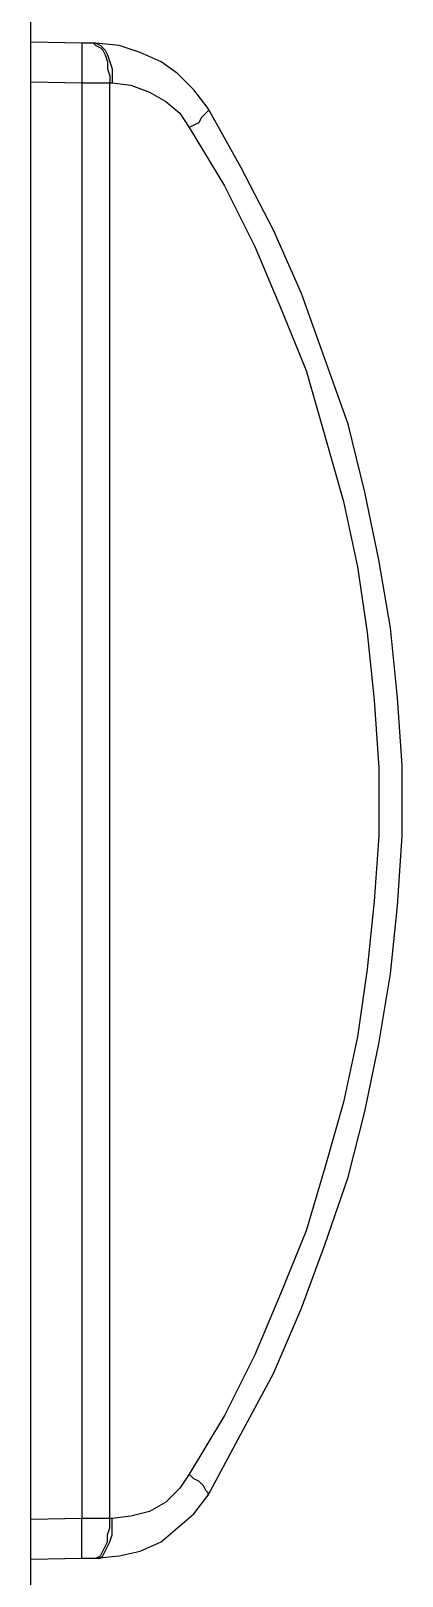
# Model space of a CAD drawing. Header units: centimetres. Extents: x -8.4 to 3.7, y -7.8 to 8.
# Drawn here: x 3.409 to 3.689, y 3.03 to 4.196 of the extents above; entities that cross this region are included whole.
import ezdxf

# ---------------------------------------------------------------- set-up
doc = ezdxf.new("R2010")
doc.units = ezdxf.units.CM
doc.header["$MEASUREMENT"] = 0
doc.layers.add('Layer 1', color=7, linetype='Continuous')

msp = doc.modelspace()

# ---------------------------------------------------------------- linework, layer by layer
at = {"layer": 'Layer 1', "lineweight": 25}
for points in [[(3.40887, -3.937), (3.40887, -3.937), (3.40887, 7.70466), (3.40887, 7.70466)], [(3.44723, 4.18683), (3.44723, 4.18683), (3.40891, 4.18754), (3.40891, 4.18754)], [(3.45782, 4.18683), (3.45782, 4.18683), (3.45605, 4.18683), (3.45605, 4.18683)], [(3.40891, 4.15755), (3.40891, 4.15755), (3.44723, 4.15684), (3.44723, 4.15684)], [(3.44723, 4.15684), (3.44723, 4.15684), (3.44723, 3.07381), (3.44723, 3.07381)], [(3.4684, 3.07381), (3.4684, 3.07381), (3.4684, 4.15684), (3.4684, 4.15684)], [(3.4684, 4.15684), (3.4684, 4.15684), (3.47016, 4.15684), (3.47016, 4.15684)], [(3.68536, 3.68412), (3.68536, 3.68412), (3.68536, 3.68412), (3.68536, 3.68412)], [(3.68536, 3.54477), (3.68536, 3.54477), (3.68536, 3.54477), (3.68536, 3.54477)], [(3.44723, 3.07381), (3.44723, 3.07381), (3.40891, 3.0731), (3.40891, 3.0731)], [(3.47016, 3.07381), (3.47016, 3.07381), (3.4684, 3.07381), (3.4684, 3.07381)], [(3.40891, 3.04312), (3.40891, 3.04312), (3.44723, 3.04383), (3.44723, 3.04383)], [(3.45605, 3.04383), (3.45605, 3.04383), (3.45782, 3.04383), (3.45782, 3.04383)]]:
    msp.add_open_spline(points, degree=3, dxfattribs=at)
for points, knots in [([(3.44723, 4.18683), (3.44723, 4.18683), (3.44723, 4.18683), (3.44723, 4.18683), (3.44723, 4.18683), (3.44723, 4.18683), (3.44723, 4.18506), (3.44723, 4.18506), (3.44723, 4.18506), (3.44723, 4.18506), (3.44723, 4.18153), (3.44723, 4.18153), (3.44723, 4.18153), (3.44723, 4.18153), (3.44723, 4.17801), (3.44723, 4.17801), (3.44723, 4.17801), (3.44723, 4.17801), (3.44723, 4.17271), (3.44723, 4.17271), (3.44723, 4.17271), (3.44723, 4.17271), (3.44723, 4.16742), (3.44723, 4.16742), (3.44723, 4.16742), (3.44723, 4.16742), (3.44723, 4.16213), (3.44723, 4.16213), (3.44723, 4.16213), (3.44723, 4.16213), (3.44723, 4.15684), (3.44723, 4.15684)], [0, 0, 0, 0, 0.1111111, 0.1111111, 0.1111111, 0.1111111, 0.2222222, 0.2222222, 0.2222222, 0.2222222, 0.3333333, 0.3333333, 0.3333333, 0.3333333, 0.4444444, 0.4444444, 0.4444444, 0.4444444, 0.5555556, 0.5555556, 0.5555556, 0.5555556, 0.6666667, 0.6666667, 0.6666667, 0.6666667, 0.7777778, 0.7777778, 0.7777778, 0.7777778, 1, 1, 1, 1]), ([(3.45605, 4.18683), (3.45605, 4.18683), (3.45252, 4.18683), (3.45252, 4.18683), (3.45252, 4.18683), (3.45252, 4.18683), (3.45076, 4.18683), (3.45076, 4.18683), (3.45076, 4.18683), (3.45076, 4.18683), (3.44723, 4.18683), (3.44723, 4.18683)], [0, 0, 0, 0, 0.25, 0.25, 0.25, 0.25, 0.5, 0.5, 0.5, 0.5, 1, 1, 1, 1]), ([(3.45605, 4.18683), (3.45605, 4.18683), (3.45782, 4.18506), (3.45782, 4.18506), (3.45782, 4.18506), (3.45782, 4.18506), (3.46134, 4.1833), (3.46134, 4.1833), (3.46134, 4.1833), (3.46134, 4.1833), (3.46311, 4.18153), (3.46311, 4.18153), (3.46311, 4.18153), (3.46311, 4.18153), (3.46487, 4.17801), (3.46487, 4.17801), (3.46487, 4.17801), (3.46487, 4.17801), (3.46664, 4.17271), (3.46664, 4.17271), (3.46664, 4.17271), (3.46664, 4.17271), (3.46664, 4.16742), (3.46664, 4.16742), (3.46664, 4.16742), (3.46664, 4.16742), (3.4684, 4.16213), (3.4684, 4.16213), (3.4684, 4.16213), (3.4684, 4.16213), (3.4684, 4.15684), (3.4684, 4.15684)], [0, 0, 0, 0, 0.1111111, 0.1111111, 0.1111111, 0.1111111, 0.2222222, 0.2222222, 0.2222222, 0.2222222, 0.3333333, 0.3333333, 0.3333333, 0.3333333, 0.4444444, 0.4444444, 0.4444444, 0.4444444, 0.5555556, 0.5555556, 0.5555556, 0.5555556, 0.6666667, 0.6666667, 0.6666667, 0.6666667, 0.7777778, 0.7777778, 0.7777778, 0.7777778, 1, 1, 1, 1]), ([(3.45782, 4.18683), (3.45782, 4.18683), (3.46134, 4.18506), (3.46134, 4.18506), (3.46134, 4.18506), (3.46134, 4.18506), (3.46311, 4.1833), (3.46311, 4.1833), (3.46311, 4.1833), (3.46311, 4.1833), (3.46487, 4.18153), (3.46487, 4.18153), (3.46487, 4.18153), (3.46487, 4.18153), (3.46664, 4.17801), (3.46664, 4.17801), (3.46664, 4.17801), (3.46664, 4.17801), (3.4684, 4.17271), (3.4684, 4.17271), (3.4684, 4.17271), (3.4684, 4.17271), (3.47016, 4.16742), (3.47016, 4.16742), (3.47016, 4.16742), (3.47016, 4.16742), (3.47016, 4.16213), (3.47016, 4.16213), (3.47016, 4.16213), (3.47016, 4.16213), (3.47016, 4.15684), (3.47016, 4.15684)], [0, 0, 0, 0, 0.1111111, 0.1111111, 0.1111111, 0.1111111, 0.2222222, 0.2222222, 0.2222222, 0.2222222, 0.3333333, 0.3333333, 0.3333333, 0.3333333, 0.4444444, 0.4444444, 0.4444444, 0.4444444, 0.5555556, 0.5555556, 0.5555556, 0.5555556, 0.6666667, 0.6666667, 0.6666667, 0.6666667, 0.7777778, 0.7777778, 0.7777778, 0.7777778, 1, 1, 1, 1]), ([(3.54248, 4.13744), (3.54248, 4.13744), (3.5319, 4.15155), (3.5319, 4.15155), (3.5319, 4.15155), (3.5319, 4.15155), (3.51955, 4.16389), (3.51955, 4.16389), (3.51955, 4.16389), (3.51955, 4.16389), (3.5072, 4.17271), (3.5072, 4.17271), (3.5072, 4.17271), (3.5072, 4.17271), (3.49133, 4.17977), (3.49133, 4.17977), (3.49133, 4.17977), (3.49133, 4.17977), (3.47545, 4.18506), (3.47545, 4.18506), (3.47545, 4.18506), (3.47545, 4.18506), (3.45782, 4.18683), (3.45782, 4.18683)], [0, 0, 0, 0, 0.1428571, 0.1428571, 0.1428571, 0.1428571, 0.2857143, 0.2857143, 0.2857143, 0.2857143, 0.4285714, 0.4285714, 0.4285714, 0.4285714, 0.5714286, 0.5714286, 0.5714286, 0.5714286, 0.7142857, 0.7142857, 0.7142857, 0.7142857, 1, 1, 1, 1]), ([(3.44723, 4.15684), (3.44723, 4.15684), (3.45429, 4.15684), (3.45429, 4.15684), (3.45429, 4.15684), (3.45429, 4.15684), (3.46134, 4.15684), (3.46134, 4.15684), (3.46134, 4.15684), (3.46134, 4.15684), (3.4684, 4.15684), (3.4684, 4.15684)], [0, 0, 0, 0, 0.25, 0.25, 0.25, 0.25, 0.5, 0.5, 0.5, 0.5, 1, 1, 1, 1]), ([(3.47016, 4.15684), (3.47016, 4.15684), (3.48427, 4.15508), (3.48427, 4.15508), (3.48427, 4.15508), (3.48427, 4.15508), (3.49839, 4.14978), (3.49839, 4.14978), (3.49839, 4.14978), (3.49839, 4.14978), (3.51073, 4.14273), (3.51073, 4.14273), (3.51073, 4.14273), (3.51073, 4.14273), (3.52132, 4.13391), (3.52132, 4.13391), (3.52132, 4.13391), (3.52132, 4.13391), (3.52837, 4.12333), (3.52837, 4.12333)], [0, 0, 0, 0, 0.1666667, 0.1666667, 0.1666667, 0.1666667, 0.3333333, 0.3333333, 0.3333333, 0.3333333, 0.5, 0.5, 0.5, 0.5, 0.6666667, 0.6666667, 0.6666667, 0.6666667, 1, 1, 1, 1]), ([(3.54248, 4.13744), (3.54248, 4.13744), (3.54248, 4.13744), (3.54248, 4.13744), (3.54248, 4.13744), (3.54248, 4.13744), (3.54248, 4.13567), (3.54248, 4.13567), (3.54248, 4.13567), (3.54248, 4.13567), (3.54072, 4.13391), (3.54072, 4.13391), (3.54072, 4.13391), (3.54072, 4.13391), (3.53895, 4.13214), (3.53895, 4.13214), (3.53895, 4.13214), (3.53895, 4.13214), (3.53719, 4.13038), (3.53719, 4.13038), (3.53719, 4.13038), (3.53719, 4.13038), (3.53543, 4.12685), (3.53543, 4.12685), (3.53543, 4.12685), (3.53543, 4.12685), (3.5319, 4.12509), (3.5319, 4.12509), (3.5319, 4.12509), (3.5319, 4.12509), (3.52837, 4.12333), (3.52837, 4.12333)], [0, 0, 0, 0, 0.1111111, 0.1111111, 0.1111111, 0.1111111, 0.2222222, 0.2222222, 0.2222222, 0.2222222, 0.3333333, 0.3333333, 0.3333333, 0.3333333, 0.4444444, 0.4444444, 0.4444444, 0.4444444, 0.5555556, 0.5555556, 0.5555556, 0.5555556, 0.6666667, 0.6666667, 0.6666667, 0.6666667, 0.7777778, 0.7777778, 0.7777778, 0.7777778, 1, 1, 1, 1]), ([(3.54248, 3.09145), (3.54248, 3.09145), (3.56718, 3.13731), (3.56718, 3.13731), (3.56718, 3.13731), (3.56718, 3.13731), (3.59187, 3.18317), (3.59187, 3.18317), (3.59187, 3.18317), (3.59187, 3.18317), (3.61304, 3.23256), (3.61304, 3.23256), (3.61304, 3.23256), (3.61304, 3.23256), (3.63068, 3.28019), (3.63068, 3.28019), (3.63068, 3.28019), (3.63068, 3.28019), (3.64832, 3.33134), (3.64832, 3.33134), (3.64832, 3.33134), (3.64832, 3.33134), (3.66066, 3.38073), (3.66066, 3.38073), (3.66066, 3.38073), (3.66066, 3.38073), (3.67125, 3.43188), (3.67125, 3.43188), (3.67125, 3.43188), (3.67125, 3.43188), (3.68007, 3.4848), (3.68007, 3.4848), (3.68007, 3.4848), (3.68007, 3.4848), (3.68536, 3.53595), (3.68536, 3.53595), (3.68536, 3.53595), (3.68536, 3.53595), (3.68889, 3.58887), (3.68889, 3.58887), (3.68889, 3.58887), (3.68889, 3.58887), (3.68889, 3.64178), (3.68889, 3.64178), (3.68889, 3.64178), (3.68889, 3.64178), (3.68536, 3.69294), (3.68536, 3.69294), (3.68536, 3.69294), (3.68536, 3.69294), (3.68007, 3.74585), (3.68007, 3.74585), (3.68007, 3.74585), (3.68007, 3.74585), (3.67125, 3.79701), (3.67125, 3.79701), (3.67125, 3.79701), (3.67125, 3.79701), (3.66066, 3.84816), (3.66066, 3.84816), (3.66066, 3.84816), (3.66066, 3.84816), (3.64832, 3.89931), (3.64832, 3.89931), (3.64832, 3.89931), (3.64832, 3.89931), (3.63068, 3.9487), (3.63068, 3.9487), (3.63068, 3.9487), (3.63068, 3.9487), (3.61304, 3.99809), (3.61304, 3.99809), (3.61304, 3.99809), (3.61304, 3.99809), (3.59187, 4.04571), (3.59187, 4.04571), (3.59187, 4.04571), (3.59187, 4.04571), (3.56718, 4.09334), (3.56718, 4.09334), (3.56718, 4.09334), (3.56718, 4.09334), (3.54248, 4.13744), (3.54248, 4.13744)], [0, 0, 0, 0, 0.0454545, 0.0454545, 0.0454545, 0.0454545, 0.0909091, 0.0909091, 0.0909091, 0.0909091, 0.1363636, 0.1363636, 0.1363636, 0.1363636, 0.1818182, 0.1818182, 0.1818182, 0.1818182, 0.2272727, 0.2272727, 0.2272727, 0.2272727, 0.2727273, 0.2727273, 0.2727273, 0.2727273, 0.3181818, 0.3181818, 0.3181818, 0.3181818, 0.3636364, 0.3636364, 0.3636364, 0.3636364, 0.4090909, 0.4090909, 0.4090909, 0.4090909, 0.4545455, 0.4545455, 0.4545455, 0.4545455, 0.5, 0.5, 0.5, 0.5, 0.5454545, 0.5454545, 0.5454545, 0.5454545, 0.5909091, 0.5909091, 0.5909091, 0.5909091, 0.6363636, 0.6363636, 0.6363636, 0.6363636, 0.6818182, 0.6818182, 0.6818182, 0.6818182, 0.7272727, 0.7272727, 0.7272727, 0.7272727, 0.7727273, 0.7727273, 0.7727273, 0.7727273, 0.8181818, 0.8181818, 0.8181818, 0.8181818, 0.8636364, 0.8636364, 0.8636364, 0.8636364, 0.9090909, 0.9090909, 0.9090909, 0.9090909, 1, 1, 1, 1]), ([(3.52837, 4.12333), (3.52837, 4.12333), (3.55483, 4.07923), (3.55483, 4.07923), (3.55483, 4.07923), (3.55483, 4.07923), (3.57776, 4.03337), (3.57776, 4.03337), (3.57776, 4.03337), (3.57776, 4.03337), (3.59716, 3.98751), (3.59716, 3.98751), (3.59716, 3.98751), (3.59716, 3.98751), (3.61657, 3.93988), (3.61657, 3.93988), (3.61657, 3.93988), (3.61657, 3.93988), (3.63068, 3.89049), (3.63068, 3.89049), (3.63068, 3.89049), (3.63068, 3.89049), (3.64479, 3.8411), (3.64479, 3.8411), (3.64479, 3.8411), (3.64479, 3.8411), (3.65537, 3.79171), (3.65537, 3.79171), (3.65537, 3.79171), (3.65537, 3.79171), (3.66243, 3.74233), (3.66243, 3.74233), (3.66243, 3.74233), (3.66243, 3.74233), (3.66772, 3.69117), (3.66772, 3.69117), (3.66772, 3.69117), (3.66772, 3.69117), (3.67125, 3.64002), (3.67125, 3.64002), (3.67125, 3.64002), (3.67125, 3.64002), (3.67125, 3.58887), (3.67125, 3.58887), (3.67125, 3.58887), (3.67125, 3.58887), (3.66772, 3.53948), (3.66772, 3.53948), (3.66772, 3.53948), (3.66772, 3.53948), (3.66243, 3.48833), (3.66243, 3.48833), (3.66243, 3.48833), (3.66243, 3.48833), (3.65537, 3.43717), (3.65537, 3.43717), (3.65537, 3.43717), (3.65537, 3.43717), (3.64479, 3.38778), (3.64479, 3.38778), (3.64479, 3.38778), (3.64479, 3.38778), (3.63068, 3.33839), (3.63068, 3.33839), (3.63068, 3.33839), (3.63068, 3.33839), (3.61657, 3.29077), (3.61657, 3.29077), (3.61657, 3.29077), (3.61657, 3.29077), (3.59716, 3.24314), (3.59716, 3.24314), (3.59716, 3.24314), (3.59716, 3.24314), (3.57776, 3.19728), (3.57776, 3.19728), (3.57776, 3.19728), (3.57776, 3.19728), (3.55483, 3.15142), (3.55483, 3.15142), (3.55483, 3.15142), (3.55483, 3.15142), (3.52837, 3.10733), (3.52837, 3.10733)], [0, 0, 0, 0, 0.0454545, 0.0454545, 0.0454545, 0.0454545, 0.0909091, 0.0909091, 0.0909091, 0.0909091, 0.1363636, 0.1363636, 0.1363636, 0.1363636, 0.1818182, 0.1818182, 0.1818182, 0.1818182, 0.2272727, 0.2272727, 0.2272727, 0.2272727, 0.2727273, 0.2727273, 0.2727273, 0.2727273, 0.3181818, 0.3181818, 0.3181818, 0.3181818, 0.3636364, 0.3636364, 0.3636364, 0.3636364, 0.4090909, 0.4090909, 0.4090909, 0.4090909, 0.4545455, 0.4545455, 0.4545455, 0.4545455, 0.5, 0.5, 0.5, 0.5, 0.5454545, 0.5454545, 0.5454545, 0.5454545, 0.5909091, 0.5909091, 0.5909091, 0.5909091, 0.6363636, 0.6363636, 0.6363636, 0.6363636, 0.6818182, 0.6818182, 0.6818182, 0.6818182, 0.7272727, 0.7272727, 0.7272727, 0.7272727, 0.7727273, 0.7727273, 0.7727273, 0.7727273, 0.8181818, 0.8181818, 0.8181818, 0.8181818, 0.8636364, 0.8636364, 0.8636364, 0.8636364, 0.9090909, 0.9090909, 0.9090909, 0.9090909, 1, 1, 1, 1]), ([(3.52837, 3.10733), (3.52837, 3.10733), (3.52132, 3.09674), (3.52132, 3.09674), (3.52132, 3.09674), (3.52132, 3.09674), (3.51073, 3.08616), (3.51073, 3.08616), (3.51073, 3.08616), (3.51073, 3.08616), (3.49839, 3.0791), (3.49839, 3.0791), (3.49839, 3.0791), (3.49839, 3.0791), (3.48427, 3.07558), (3.48427, 3.07558), (3.48427, 3.07558), (3.48427, 3.07558), (3.47016, 3.07381), (3.47016, 3.07381)], [0, 0, 0, 0, 0.1666667, 0.1666667, 0.1666667, 0.1666667, 0.3333333, 0.3333333, 0.3333333, 0.3333333, 0.5, 0.5, 0.5, 0.5, 0.6666667, 0.6666667, 0.6666667, 0.6666667, 1, 1, 1, 1]), ([(3.54248, 3.09145), (3.54248, 3.09145), (3.54248, 3.09321), (3.54248, 3.09321), (3.54248, 3.09321), (3.54248, 3.09321), (3.54072, 3.09498), (3.54072, 3.09498), (3.54072, 3.09498), (3.54072, 3.09498), (3.53895, 3.09851), (3.53895, 3.09851), (3.53895, 3.09851), (3.53895, 3.09851), (3.53719, 3.10027), (3.53719, 3.10027), (3.53719, 3.10027), (3.53719, 3.10027), (3.53543, 3.10203), (3.53543, 3.10203), (3.53543, 3.10203), (3.53543, 3.10203), (3.5319, 3.1038), (3.5319, 3.1038), (3.5319, 3.1038), (3.5319, 3.1038), (3.52837, 3.10733), (3.52837, 3.10733)], [0, 0, 0, 0, 0.125, 0.125, 0.125, 0.125, 0.25, 0.25, 0.25, 0.25, 0.375, 0.375, 0.375, 0.375, 0.5, 0.5, 0.5, 0.5, 0.625, 0.625, 0.625, 0.625, 0.75, 0.75, 0.75, 0.75, 1, 1, 1, 1]), ([(3.45782, 3.04383), (3.45782, 3.04383), (3.47545, 3.04559), (3.47545, 3.04559), (3.47545, 3.04559), (3.47545, 3.04559), (3.49133, 3.04912), (3.49133, 3.04912), (3.49133, 3.04912), (3.49133, 3.04912), (3.5072, 3.05617), (3.5072, 3.05617), (3.5072, 3.05617), (3.5072, 3.05617), (3.51955, 3.06676), (3.51955, 3.06676), (3.51955, 3.06676), (3.51955, 3.06676), (3.5319, 3.07734), (3.5319, 3.07734), (3.5319, 3.07734), (3.5319, 3.07734), (3.54248, 3.09145), (3.54248, 3.09145)], [0, 0, 0, 0, 0.1428571, 0.1428571, 0.1428571, 0.1428571, 0.2857143, 0.2857143, 0.2857143, 0.2857143, 0.4285714, 0.4285714, 0.4285714, 0.4285714, 0.5714286, 0.5714286, 0.5714286, 0.5714286, 0.7142857, 0.7142857, 0.7142857, 0.7142857, 1, 1, 1, 1]), ([(3.44723, 3.04383), (3.44723, 3.04383), (3.44723, 3.04383), (3.44723, 3.04383), (3.44723, 3.04383), (3.44723, 3.04383), (3.44723, 3.04559), (3.44723, 3.04559), (3.44723, 3.04559), (3.44723, 3.04559), (3.44723, 3.04912), (3.44723, 3.04912), (3.44723, 3.04912), (3.44723, 3.04912), (3.44723, 3.05264), (3.44723, 3.05264), (3.44723, 3.05264), (3.44723, 3.05264), (3.44723, 3.05617), (3.44723, 3.05617), (3.44723, 3.05617), (3.44723, 3.05617), (3.44723, 3.06146), (3.44723, 3.06146), (3.44723, 3.06146), (3.44723, 3.06146), (3.44723, 3.06676), (3.44723, 3.06676), (3.44723, 3.06676), (3.44723, 3.06676), (3.44723, 3.07381), (3.44723, 3.07381)], [0, 0, 0, 0, 0.1111111, 0.1111111, 0.1111111, 0.1111111, 0.2222222, 0.2222222, 0.2222222, 0.2222222, 0.3333333, 0.3333333, 0.3333333, 0.3333333, 0.4444444, 0.4444444, 0.4444444, 0.4444444, 0.5555556, 0.5555556, 0.5555556, 0.5555556, 0.6666667, 0.6666667, 0.6666667, 0.6666667, 0.7777778, 0.7777778, 0.7777778, 0.7777778, 1, 1, 1, 1]), ([(3.4684, 3.07381), (3.4684, 3.07381), (3.46134, 3.07381), (3.46134, 3.07381), (3.46134, 3.07381), (3.46134, 3.07381), (3.45429, 3.07381), (3.45429, 3.07381), (3.45429, 3.07381), (3.45429, 3.07381), (3.44723, 3.07381), (3.44723, 3.07381)], [0, 0, 0, 0, 0.25, 0.25, 0.25, 0.25, 0.5, 0.5, 0.5, 0.5, 1, 1, 1, 1]), ([(3.45605, 3.04383), (3.45605, 3.04383), (3.45782, 3.04383), (3.45782, 3.04383), (3.45782, 3.04383), (3.45782, 3.04383), (3.46134, 3.04559), (3.46134, 3.04559), (3.46134, 3.04559), (3.46134, 3.04559), (3.46311, 3.04912), (3.46311, 3.04912), (3.46311, 3.04912), (3.46311, 3.04912), (3.46487, 3.05264), (3.46487, 3.05264), (3.46487, 3.05264), (3.46487, 3.05264), (3.46664, 3.05617), (3.46664, 3.05617), (3.46664, 3.05617), (3.46664, 3.05617), (3.46664, 3.06146), (3.46664, 3.06146), (3.46664, 3.06146), (3.46664, 3.06146), (3.4684, 3.06676), (3.4684, 3.06676), (3.4684, 3.06676), (3.4684, 3.06676), (3.4684, 3.07381), (3.4684, 3.07381)], [0, 0, 0, 0, 0.1111111, 0.1111111, 0.1111111, 0.1111111, 0.2222222, 0.2222222, 0.2222222, 0.2222222, 0.3333333, 0.3333333, 0.3333333, 0.3333333, 0.4444444, 0.4444444, 0.4444444, 0.4444444, 0.5555556, 0.5555556, 0.5555556, 0.5555556, 0.6666667, 0.6666667, 0.6666667, 0.6666667, 0.7777778, 0.7777778, 0.7777778, 0.7777778, 1, 1, 1, 1]), ([(3.45782, 3.04383), (3.45782, 3.04383), (3.46134, 3.04383), (3.46134, 3.04383), (3.46134, 3.04383), (3.46134, 3.04383), (3.46311, 3.04559), (3.46311, 3.04559), (3.46311, 3.04559), (3.46311, 3.04559), (3.46487, 3.04912), (3.46487, 3.04912), (3.46487, 3.04912), (3.46487, 3.04912), (3.46664, 3.05264), (3.46664, 3.05264), (3.46664, 3.05264), (3.46664, 3.05264), (3.4684, 3.05617), (3.4684, 3.05617), (3.4684, 3.05617), (3.4684, 3.05617), (3.47016, 3.06146), (3.47016, 3.06146), (3.47016, 3.06146), (3.47016, 3.06146), (3.47016, 3.06676), (3.47016, 3.06676), (3.47016, 3.06676), (3.47016, 3.06676), (3.47016, 3.07381), (3.47016, 3.07381)], [0, 0, 0, 0, 0.1111111, 0.1111111, 0.1111111, 0.1111111, 0.2222222, 0.2222222, 0.2222222, 0.2222222, 0.3333333, 0.3333333, 0.3333333, 0.3333333, 0.4444444, 0.4444444, 0.4444444, 0.4444444, 0.5555556, 0.5555556, 0.5555556, 0.5555556, 0.6666667, 0.6666667, 0.6666667, 0.6666667, 0.7777778, 0.7777778, 0.7777778, 0.7777778, 1, 1, 1, 1]), ([(3.44723, 3.04383), (3.44723, 3.04383), (3.45076, 3.04383), (3.45076, 3.04383), (3.45076, 3.04383), (3.45076, 3.04383), (3.45252, 3.04383), (3.45252, 3.04383), (3.45252, 3.04383), (3.45252, 3.04383), (3.45605, 3.04383), (3.45605, 3.04383)], [0, 0, 0, 0, 0.25, 0.25, 0.25, 0.25, 0.5, 0.5, 0.5, 0.5, 1, 1, 1, 1])]:
    msp.add_open_spline(points, degree=3, knots=knots, dxfattribs=at)

doc.saveas('drawing.dxf')
